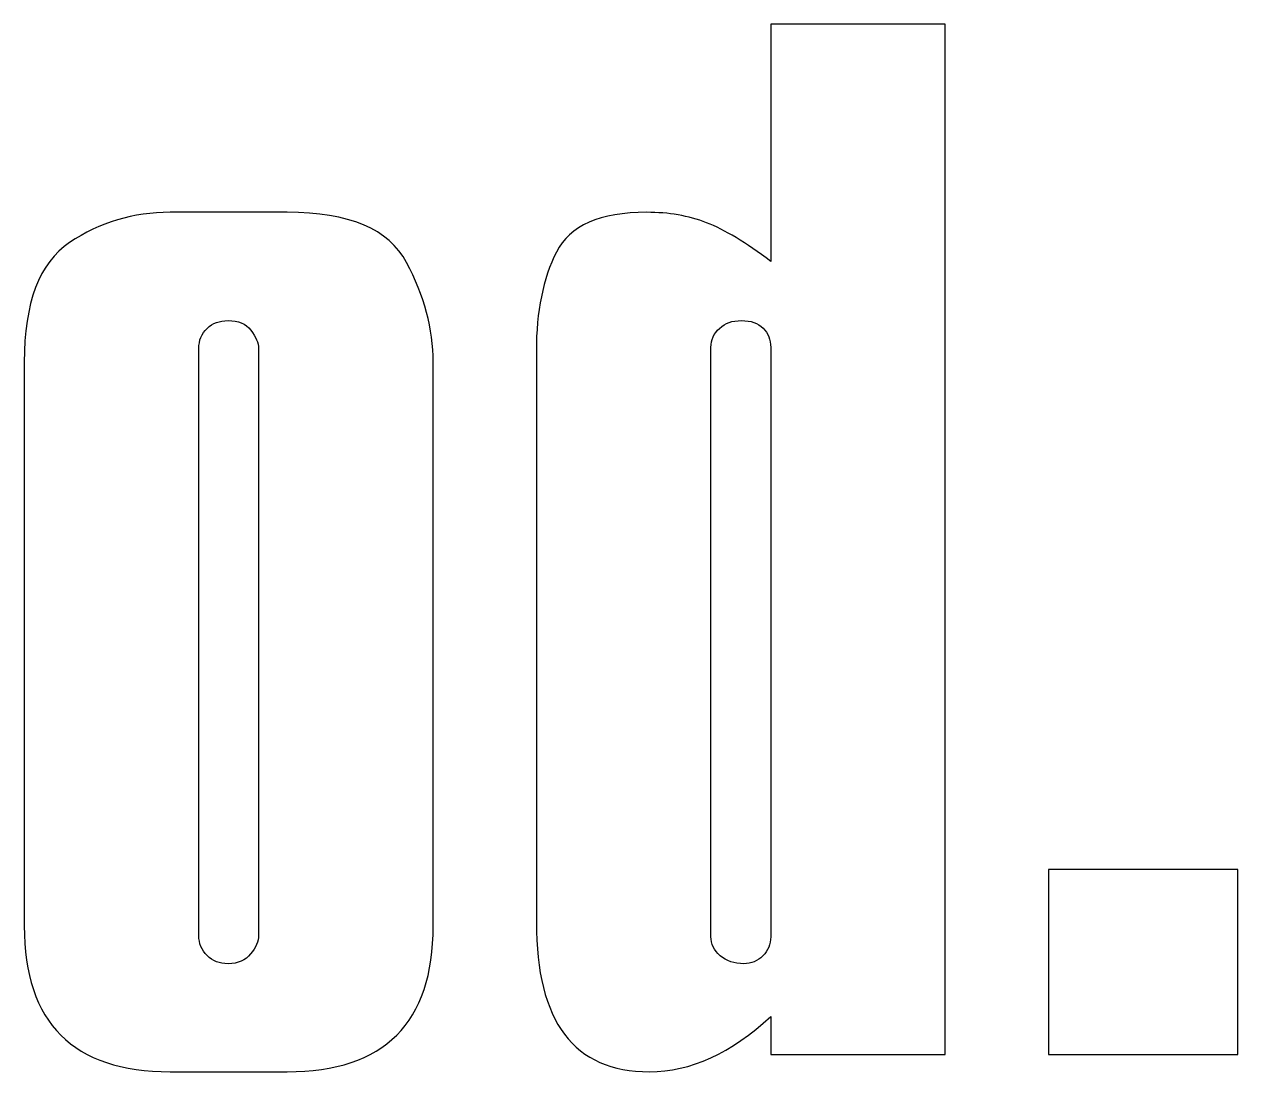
# Model space of a CAD drawing. Header units: millimetres. Extents: x -1099 to 2075, y -1295 to 1553.
# Drawn here: x 595.69 to 624.67, y 234.59 to 259.61 of the extents above; entities that cross this region are included whole.
import ezdxf

# ---------------------------------------------------------------- set-up
doc = ezdxf.new("R2010")
doc.units = ezdxf.units.MM
doc.header["$MEASUREMENT"] = 0
doc.layers.add('layer 1', color=7, linetype='Continuous')

msp = doc.modelspace()

# ---------------------------------------------------------------- linework, layer by layer
at = {"layer": 'layer 1', "color": 7}
for points, knots in [([(617.685, 259.6075), (617.685, 259.6075), (617.685, 234.9998), (617.685, 234.9998), (617.685, 234.9998), (617.685, 234.9998), (613.5161, 234.9998), (613.5161, 234.9998), (613.5161, 234.9998), (613.5161, 234.9998), (613.5161, 235.9088), (613.5161, 235.9088), (613.5161, 235.9088), (612.5777, 235.0291), (611.61, 234.5893), (610.6179, 234.5893), (610.6179, 234.5893), (608.8194, 234.5893), (607.9201, 235.7818), (607.9201, 238.1619), (607.9201, 238.1619), (607.9201, 238.1619), (607.9201, 251.8025), (607.9201, 251.8025), (607.9201, 251.8025), (607.9201, 252.7457), (608.0814, 253.5326), (608.3991, 254.1679), (608.3991, 254.1679), (608.7216, 254.7984), (609.4401, 255.1161), (610.5593, 255.1161), (610.5593, 255.1161), (611.0773, 255.1161), (611.5514, 255.033), (611.9864, 254.8668), (611.9864, 254.8668), (612.4165, 254.7006), (612.9296, 254.3927), (613.5161, 253.9431), (613.5161, 253.9431), (613.5161, 253.9431), (613.5161, 259.6075), (613.5161, 259.6075), (613.5161, 259.6075), (613.5161, 259.6075), (617.685, 259.6075), (617.685, 259.6075)], [0, 0, 0, 0, 0.0769231, 0.0769231, 0.0769231, 0.0769231, 0.1538462, 0.1538462, 0.1538462, 0.1538462, 0.2307692, 0.2307692, 0.2307692, 0.2307692, 0.3076923, 0.3076923, 0.3076923, 0.3076923, 0.3846154, 0.3846154, 0.3846154, 0.3846154, 0.4615385, 0.4615385, 0.4615385, 0.4615385, 0.5384615, 0.5384615, 0.5384615, 0.5384615, 0.6153846, 0.6153846, 0.6153846, 0.6153846, 0.6923077, 0.6923077, 0.6923077, 0.6923077, 0.7692308, 0.7692308, 0.7692308, 0.7692308, 0.8461538, 0.8461538, 0.8461538, 0.8461538, 1, 1, 1, 1]), ([(595.692, 238.0739), (595.692, 238.0739), (595.692, 251.5385), (595.692, 251.5385), (595.692, 251.5385), (595.692, 252.9607), (596.0537, 253.9089), (596.7721, 254.3927), (596.7721, 254.3927), (597.4954, 254.8766), (598.297, 255.1161), (599.1767, 255.1161), (599.1767, 255.1161), (599.1767, 255.1161), (601.9722, 255.1161), (601.9722, 255.1161), (601.9722, 255.1161), (603.4482, 255.1161), (604.4012, 254.7153), (604.8215, 253.9187), (604.8215, 253.9187), (605.2467, 253.122), (605.4569, 252.3303), (605.4569, 251.5385), (605.4569, 251.5385), (605.4569, 251.5385), (605.4569, 238.0739), (605.4569, 238.0739), (605.4569, 238.0739), (605.4569, 235.7524), (604.2937, 234.5893), (601.9722, 234.5893), (601.9722, 234.5893), (601.9722, 234.5893), (599.1767, 234.5893), (599.1767, 234.5893), (599.1767, 234.5893), (596.8552, 234.5893), (595.692, 235.7524), (595.692, 238.0739)], [0, 0, 0, 0, 0.0909091, 0.0909091, 0.0909091, 0.0909091, 0.1818182, 0.1818182, 0.1818182, 0.1818182, 0.2727273, 0.2727273, 0.2727273, 0.2727273, 0.3636364, 0.3636364, 0.3636364, 0.3636364, 0.4545455, 0.4545455, 0.4545455, 0.4545455, 0.5454545, 0.5454545, 0.5454545, 0.5454545, 0.6363636, 0.6363636, 0.6363636, 0.6363636, 0.7272727, 0.7272727, 0.7272727, 0.7272727, 0.8181818, 0.8181818, 0.8181818, 0.8181818, 1, 1, 1, 1]), ([(599.8609, 251.8611), (599.8609, 251.8611), (599.8609, 237.8442), (599.8609, 237.8442), (599.8609, 237.8442), (599.8609, 237.6536), (599.9244, 237.4972), (600.0564, 237.3653), (600.0564, 237.3653), (600.1884, 237.2333), (600.3545, 237.1698), (600.5598, 237.1698), (600.5598, 237.1698), (600.7944, 237.1698), (600.9752, 237.248), (601.0974, 237.4044), (601.0974, 237.4044), (601.2245, 237.5608), (601.288, 237.7074), (601.288, 237.8442), (601.288, 237.8442), (601.288, 237.8442), (601.288, 251.8611), (601.288, 251.8611), (601.288, 251.8611), (601.288, 251.9979), (601.2245, 252.1446), (601.1023, 252.301), (601.1023, 252.301), (600.9801, 252.4574), (600.7993, 252.5307), (600.5598, 252.5307), (600.5598, 252.5307), (600.3545, 252.5307), (600.1884, 252.4671), (600.0564, 252.3449), (600.0564, 252.3449), (599.9244, 252.2179), (599.8609, 252.0566), (599.8609, 251.8611)], [0, 0, 0, 0, 0.0909091, 0.0909091, 0.0909091, 0.0909091, 0.1818182, 0.1818182, 0.1818182, 0.1818182, 0.2727273, 0.2727273, 0.2727273, 0.2727273, 0.3636364, 0.3636364, 0.3636364, 0.3636364, 0.4545455, 0.4545455, 0.4545455, 0.4545455, 0.5454545, 0.5454545, 0.5454545, 0.5454545, 0.6363636, 0.6363636, 0.6363636, 0.6363636, 0.7272727, 0.7272727, 0.7272727, 0.7272727, 0.8181818, 0.8181818, 0.8181818, 0.8181818, 1, 1, 1, 1]), ([(612.089, 251.8904), (612.089, 251.8904), (612.089, 237.8149), (612.089, 237.8149), (612.089, 237.8149), (612.089, 237.6438), (612.1623, 237.4923), (612.3089, 237.3604), (612.3089, 237.3604), (612.4556, 237.2333), (612.6462, 237.1698), (612.8759, 237.1698), (612.8759, 237.1698), (613.0567, 237.1698), (613.2082, 237.2333), (613.3304, 237.3555), (613.3304, 237.3555), (613.4526, 237.4777), (613.5161, 237.6341), (613.5161, 237.8149), (613.5161, 237.8149), (613.5161, 237.8149), (613.5161, 251.8904), (613.5161, 251.8904), (613.5161, 251.8904), (613.5161, 252.0761), (613.4575, 252.2276), (613.3353, 252.3498), (613.3353, 252.3498), (613.2131, 252.472), (613.042, 252.5307), (612.8172, 252.5307), (612.8172, 252.5307), (612.6022, 252.5307), (612.4262, 252.472), (612.2943, 252.3449), (612.2943, 252.3449), (612.1574, 252.2228), (612.089, 252.0713), (612.089, 251.8904)], [0, 0, 0, 0, 0.0909091, 0.0909091, 0.0909091, 0.0909091, 0.1818182, 0.1818182, 0.1818182, 0.1818182, 0.2727273, 0.2727273, 0.2727273, 0.2727273, 0.3636364, 0.3636364, 0.3636364, 0.3636364, 0.4545455, 0.4545455, 0.4545455, 0.4545455, 0.5454545, 0.5454545, 0.5454545, 0.5454545, 0.6363636, 0.6363636, 0.6363636, 0.6363636, 0.7272727, 0.7272727, 0.7272727, 0.7272727, 0.8181818, 0.8181818, 0.8181818, 0.8181818, 1, 1, 1, 1]), ([(620.1482, 234.9998), (620.1482, 234.9998), (620.1482, 239.4228), (620.1482, 239.4228), (620.1482, 239.4228), (620.1482, 239.4228), (624.669, 239.4228), (624.669, 239.4228), (624.669, 239.4228), (624.669, 239.4228), (624.669, 234.9998), (624.669, 234.9998), (624.669, 234.9998), (624.669, 234.9998), (620.1482, 234.9998), (620.1482, 234.9998)], [0, 0, 0, 0, 0.2, 0.2, 0.2, 0.2, 0.4, 0.4, 0.4, 0.4, 0.6, 0.6, 0.6, 0.6, 1, 1, 1, 1])]:
    msp.add_open_spline(points, degree=3, knots=knots, dxfattribs=at)

doc.saveas('drawing.dxf')
